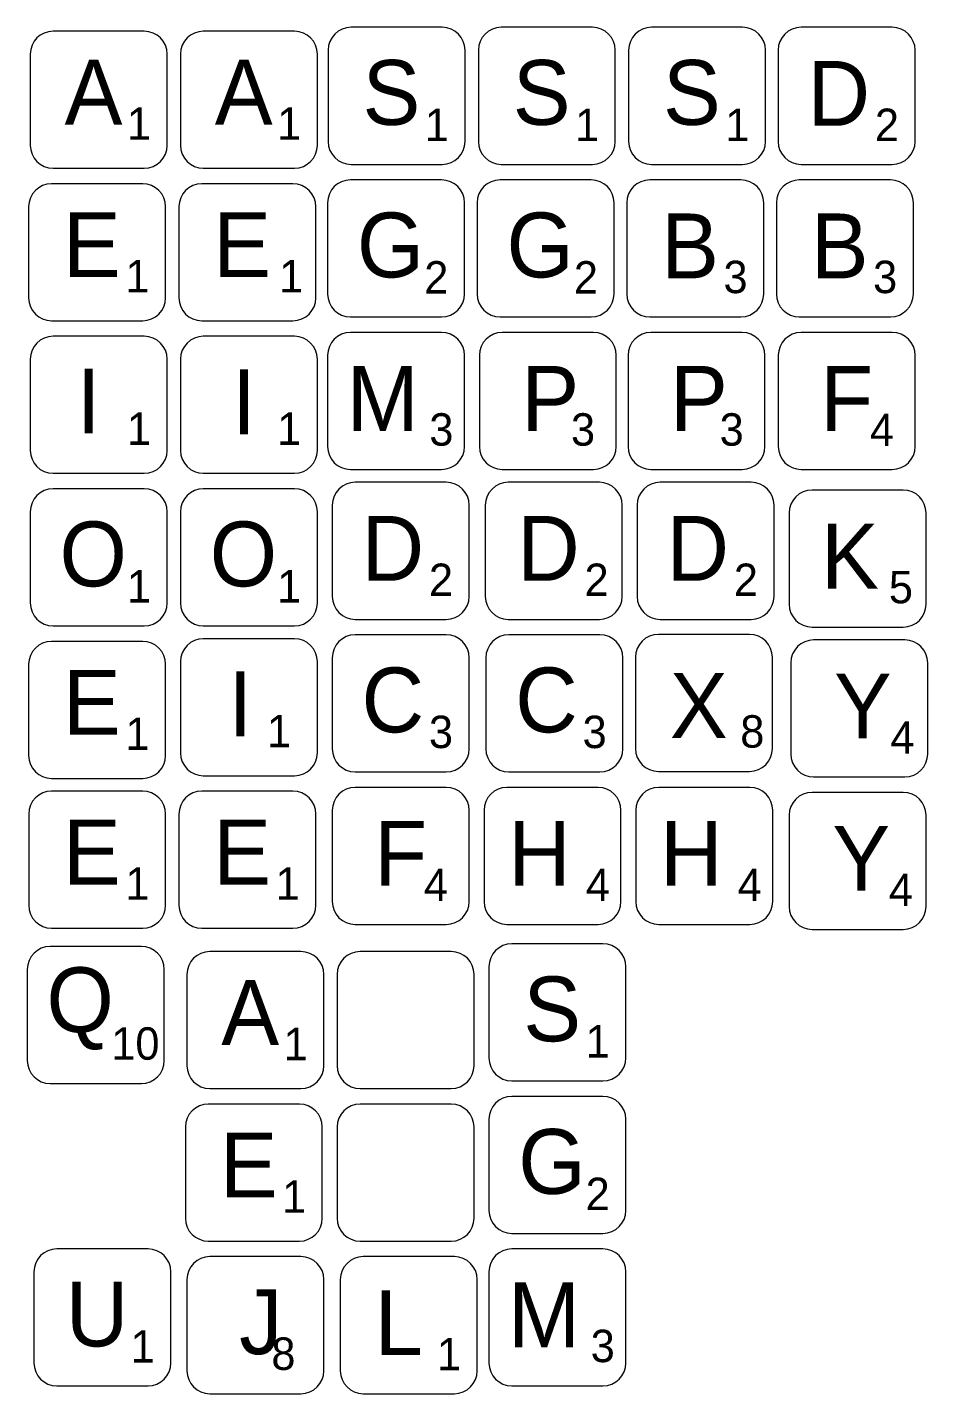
# Model space of a CAD drawing. Header units: inches. Extents: x 6.17 to 16.02, y -13.28 to -5.82.
# Drawn here: x 11.11 to 16.02, y -13.28 to -5.82 of the extents above; entities that cross this region are included whole.
import ezdxf

# ---------------------------------------------------------------- set-up
doc = ezdxf.new("R2010")
doc.units = ezdxf.units.IN
doc.header["$MEASUREMENT"] = 0
doc.layers.add('Layer 3', color=7, linetype='Continuous')

msp = doc.modelspace()

# ---------------------------------------------------------------- linework, layer by layer
at = {"layer": 'Layer 3', "lineweight": 0}
for points in [[(11.7454, -6.5918), (11.7454, -6.5918), (11.2474, -6.5918), (11.2474, -6.5918), (11.1786, -6.5918), (11.1224, -6.5355), (11.1224, -6.4668), (11.1224, -6.4668), (11.1224, -5.9688), (11.1224, -5.9688), (11.1224, -5.9), (11.1786, -5.8438), (11.2474, -5.8438), (11.2474, -5.8438), (11.7454, -5.8438), (11.7454, -5.8438), (11.8141, -5.8438), (11.8704, -5.9), (11.8704, -5.9688), (11.8704, -5.9688), (11.8704, -6.4668), (11.8704, -6.4668), (11.8704, -6.5355), (11.8141, -6.5918), (11.7454, -6.5918)], [(12.5659, -6.5918), (12.5659, -6.5918), (12.0679, -6.5918), (12.0679, -6.5918), (11.9991, -6.5918), (11.9429, -6.5355), (11.9429, -6.4668), (11.9429, -6.4668), (11.9429, -5.9688), (11.9429, -5.9688), (11.9429, -5.9), (11.9991, -5.8438), (12.0679, -5.8438), (12.0679, -5.8438), (12.5659, -5.8438), (12.5659, -5.8438), (12.6346, -5.8438), (12.6909, -5.9), (12.6909, -5.9688), (12.6909, -5.9688), (12.6909, -6.4668), (12.6909, -6.4668), (12.6909, -6.5355), (12.6346, -6.5918), (12.5659, -6.5918)], [(13.3727, -6.5706), (13.3727, -6.5706), (12.8747, -6.5706), (12.8747, -6.5706), (12.8059, -6.5706), (12.7497, -6.5144), (12.7497, -6.4456), (12.7497, -6.4456), (12.7497, -5.9476), (12.7497, -5.9476), (12.7497, -5.8789), (12.8059, -5.8226), (12.8747, -5.8226), (12.8747, -5.8226), (13.3727, -5.8226), (13.3727, -5.8226), (13.4414, -5.8226), (13.4977, -5.8789), (13.4977, -5.9476), (13.4977, -5.9476), (13.4977, -6.4456), (13.4977, -6.4456), (13.4977, -6.5144), (13.4414, -6.5706), (13.3727, -6.5706)], [(14.1932, -6.5706), (14.1932, -6.5706), (13.6952, -6.5706), (13.6952, -6.5706), (13.6264, -6.5706), (13.5702, -6.5144), (13.5702, -6.4456), (13.5702, -6.4456), (13.5702, -5.9476), (13.5702, -5.9476), (13.5702, -5.8789), (13.6264, -5.8226), (13.6952, -5.8226), (13.6952, -5.8226), (14.1932, -5.8226), (14.1932, -5.8226), (14.2619, -5.8226), (14.3182, -5.8789), (14.3182, -5.9476), (14.3182, -5.9476), (14.3182, -6.4456), (14.3182, -6.4456), (14.3182, -6.5144), (14.2619, -6.5706), (14.1932, -6.5706)], [(15.0137, -6.5706), (15.0137, -6.5706), (14.5157, -6.5706), (14.5157, -6.5706), (14.4469, -6.5706), (14.3907, -6.5144), (14.3907, -6.4456), (14.3907, -6.4456), (14.3907, -5.9476), (14.3907, -5.9476), (14.3907, -5.8789), (14.4469, -5.8226), (14.5157, -5.8226), (14.5157, -5.8226), (15.0137, -5.8226), (15.0137, -5.8226), (15.0824, -5.8226), (15.1387, -5.8789), (15.1387, -5.9476), (15.1387, -5.9476), (15.1387, -6.4456), (15.1387, -6.4456), (15.1387, -6.5144), (15.0824, -6.5706), (15.0137, -6.5706)], [(15.8308, -6.5706), (15.8308, -6.5706), (15.3328, -6.5706), (15.3328, -6.5706), (15.264, -6.5706), (15.2078, -6.5144), (15.2078, -6.4456), (15.2078, -6.4456), (15.2078, -5.9476), (15.2078, -5.9476), (15.2078, -5.8789), (15.264, -5.8226), (15.3328, -5.8226), (15.3328, -5.8226), (15.8308, -5.8226), (15.8308, -5.8226), (15.8995, -5.8226), (15.9558, -5.8789), (15.9558, -5.9476), (15.9558, -5.9476), (15.9558, -6.4456), (15.9558, -6.4456), (15.9558, -6.5144), (15.8995, -6.5706), (15.8308, -6.5706)], [(11.7368, -7.4244), (11.7368, -7.4244), (11.2388, -7.4244), (11.2388, -7.4244), (11.17, -7.4244), (11.1138, -7.3682), (11.1138, -7.2994), (11.1138, -7.2994), (11.1138, -6.8014), (11.1138, -6.8014), (11.1138, -6.7327), (11.17, -6.6764), (11.2388, -6.6764), (11.2388, -6.6764), (11.7368, -6.6764), (11.7368, -6.6764), (11.8055, -6.6764), (11.8618, -6.7327), (11.8618, -6.8014), (11.8618, -6.8014), (11.8618, -7.2994), (11.8618, -7.2994), (11.8618, -7.3682), (11.8055, -7.4244), (11.7368, -7.4244)], [(12.5574, -7.4244), (12.5574, -7.4244), (12.0594, -7.4244), (12.0594, -7.4244), (11.9906, -7.4244), (11.9344, -7.3682), (11.9344, -7.2994), (11.9344, -7.2994), (11.9344, -6.8014), (11.9344, -6.8014), (11.9344, -6.7327), (11.9906, -6.6764), (12.0594, -6.6764), (12.0594, -6.6764), (12.5574, -6.6764), (12.5574, -6.6764), (12.6261, -6.6764), (12.6824, -6.7327), (12.6824, -6.8014), (12.6824, -6.8014), (12.6824, -7.2994), (12.6824, -7.2994), (12.6824, -7.3682), (12.6261, -7.4244), (12.5574, -7.4244)], [(13.3694, -7.4033), (13.3694, -7.4033), (12.8714, -7.4033), (12.8714, -7.4033), (12.8026, -7.4033), (12.7464, -7.347), (12.7464, -7.2783), (12.7464, -7.2783), (12.7464, -6.7803), (12.7464, -6.7803), (12.7464, -6.7115), (12.8026, -6.6553), (12.8714, -6.6553), (12.8714, -6.6553), (13.3694, -6.6553), (13.3694, -6.6553), (13.4381, -6.6553), (13.4944, -6.7115), (13.4944, -6.7803), (13.4944, -6.7803), (13.4944, -7.2783), (13.4944, -7.2783), (13.4944, -7.347), (13.4381, -7.4033), (13.3694, -7.4033)], [(14.1866, -7.4033), (14.1866, -7.4033), (13.6886, -7.4033), (13.6886, -7.4033), (13.6198, -7.4033), (13.5636, -7.347), (13.5636, -7.2783), (13.5636, -7.2783), (13.5636, -6.7803), (13.5636, -6.7803), (13.5636, -6.7115), (13.6198, -6.6553), (13.6886, -6.6553), (13.6886, -6.6553), (14.1866, -6.6553), (14.1866, -6.6553), (14.2553, -6.6553), (14.3116, -6.7115), (14.3116, -6.7803), (14.3116, -6.7803), (14.3116, -7.2783), (14.3116, -7.2783), (14.3116, -7.347), (14.2553, -7.4033), (14.1866, -7.4033)], [(15.0038, -7.4033), (15.0038, -7.4033), (14.5058, -7.4033), (14.5058, -7.4033), (14.437, -7.4033), (14.3808, -7.347), (14.3808, -7.2783), (14.3808, -7.2783), (14.3808, -6.7803), (14.3808, -6.7803), (14.3808, -6.7115), (14.437, -6.6553), (14.5058, -6.6553), (14.5058, -6.6553), (15.0038, -6.6553), (15.0038, -6.6553), (15.0725, -6.6553), (15.1288, -6.7115), (15.1288, -6.7803), (15.1288, -6.7803), (15.1288, -7.2783), (15.1288, -7.2783), (15.1288, -7.347), (15.0725, -7.4033), (15.0038, -7.4033)], [(15.821, -7.4033), (15.821, -7.4033), (15.323, -7.4033), (15.323, -7.4033), (15.2542, -7.4033), (15.198, -7.347), (15.198, -7.2783), (15.198, -7.2783), (15.198, -6.7803), (15.198, -6.7803), (15.198, -6.7115), (15.2542, -6.6553), (15.323, -6.6553), (15.323, -6.6553), (15.821, -6.6553), (15.821, -6.6553), (15.8897, -6.6553), (15.946, -6.7115), (15.946, -6.7803), (15.946, -6.7803), (15.946, -7.2783), (15.946, -7.2783), (15.946, -7.347), (15.8897, -7.4033), (15.821, -7.4033)], [(11.7454, -8.257), (11.7454, -8.257), (11.2474, -8.257), (11.2474, -8.257), (11.1786, -8.257), (11.1224, -8.2008), (11.1224, -8.132), (11.1224, -8.132), (11.1224, -7.634), (11.1224, -7.634), (11.1224, -7.5653), (11.1786, -7.509), (11.2474, -7.509), (11.2474, -7.509), (11.7454, -7.509), (11.7454, -7.509), (11.8141, -7.509), (11.8704, -7.5653), (11.8704, -7.634), (11.8704, -7.634), (11.8704, -8.132), (11.8704, -8.132), (11.8704, -8.2008), (11.8141, -8.257), (11.7454, -8.257)], [(12.5659, -8.257), (12.5659, -8.257), (12.0679, -8.257), (12.0679, -8.257), (11.9991, -8.257), (11.9429, -8.2008), (11.9429, -8.132), (11.9429, -8.132), (11.9429, -7.634), (11.9429, -7.634), (11.9429, -7.5653), (11.9991, -7.509), (12.0679, -7.509), (12.0679, -7.509), (12.5659, -7.509), (12.5659, -7.509), (12.6346, -7.509), (12.6909, -7.5653), (12.6909, -7.634), (12.6909, -7.634), (12.6909, -8.132), (12.6909, -8.132), (12.6909, -8.2008), (12.6346, -8.257), (12.5659, -8.257)], [(13.3694, -8.2359), (13.3694, -8.2359), (12.8714, -8.2359), (12.8714, -8.2359), (12.8026, -8.2359), (12.7464, -8.1796), (12.7464, -8.1109), (12.7464, -8.1109), (12.7464, -7.6129), (12.7464, -7.6129), (12.7464, -7.5441), (12.8026, -7.4879), (12.8714, -7.4879), (12.8714, -7.4879), (13.3694, -7.4879), (13.3694, -7.4879), (13.4381, -7.4879), (13.4944, -7.5441), (13.4944, -7.6129), (13.4944, -7.6129), (13.4944, -8.1109), (13.4944, -8.1109), (13.4944, -8.1796), (13.4381, -8.2359), (13.3694, -8.2359)], [(14.1986, -8.2359), (14.1986, -8.2359), (13.7006, -8.2359), (13.7006, -8.2359), (13.6318, -8.2359), (13.5756, -8.1796), (13.5756, -8.1109), (13.5756, -8.1109), (13.5756, -7.6129), (13.5756, -7.6129), (13.5756, -7.5441), (13.6318, -7.4879), (13.7006, -7.4879), (13.7006, -7.4879), (14.1986, -7.4879), (14.1986, -7.4879), (14.2673, -7.4879), (14.3236, -7.5441), (14.3236, -7.6129), (14.3236, -7.6129), (14.3236, -8.1109), (14.3236, -8.1109), (14.3236, -8.1796), (14.2673, -8.2359), (14.1986, -8.2359)], [(15.0105, -8.2359), (15.0105, -8.2359), (14.5125, -8.2359), (14.5125, -8.2359), (14.4438, -8.2359), (14.3875, -8.1796), (14.3875, -8.1109), (14.3875, -8.1109), (14.3875, -7.6129), (14.3875, -7.6129), (14.3875, -7.5441), (14.4438, -7.4879), (14.5125, -7.4879), (14.5125, -7.4879), (15.0105, -7.4879), (15.0105, -7.4879), (15.0793, -7.4879), (15.1355, -7.5441), (15.1355, -7.6129), (15.1355, -7.6129), (15.1355, -8.1109), (15.1355, -8.1109), (15.1355, -8.1796), (15.0793, -8.2359), (15.0105, -8.2359)], [(15.831, -8.2359), (15.831, -8.2359), (15.333, -8.2359), (15.333, -8.2359), (15.2643, -8.2359), (15.208, -8.1796), (15.208, -8.1109), (15.208, -8.1109), (15.208, -7.6129), (15.208, -7.6129), (15.208, -7.5441), (15.2643, -7.4879), (15.333, -7.4879), (15.333, -7.4879), (15.831, -7.4879), (15.831, -7.4879), (15.8998, -7.4879), (15.956, -7.5441), (15.956, -7.6129), (15.956, -7.6129), (15.956, -8.1109), (15.956, -8.1109), (15.956, -8.1796), (15.8998, -8.2359), (15.831, -8.2359)], [(11.7454, -9.0897), (11.7454, -9.0897), (11.2474, -9.0897), (11.2474, -9.0897), (11.1786, -9.0897), (11.1224, -9.0334), (11.1224, -8.9647), (11.1224, -8.9647), (11.1224, -8.4667), (11.1224, -8.4667), (11.1224, -8.3979), (11.1786, -8.3417), (11.2474, -8.3417), (11.2474, -8.3417), (11.7454, -8.3417), (11.7454, -8.3417), (11.8141, -8.3417), (11.8704, -8.3979), (11.8704, -8.4667), (11.8704, -8.4667), (11.8704, -8.9647), (11.8704, -8.9647), (11.8704, -9.0334), (11.8141, -9.0897), (11.7454, -9.0897)], [(12.5659, -9.0897), (12.5659, -9.0897), (12.0679, -9.0897), (12.0679, -9.0897), (11.9991, -9.0897), (11.9429, -9.0334), (11.9429, -8.9647), (11.9429, -8.9647), (11.9429, -8.4667), (11.9429, -8.4667), (11.9429, -8.3979), (11.9991, -8.3417), (12.0679, -8.3417), (12.0679, -8.3417), (12.5659, -8.3417), (12.5659, -8.3417), (12.6346, -8.3417), (12.6909, -8.3979), (12.6909, -8.4667), (12.6909, -8.4667), (12.6909, -8.9647), (12.6909, -8.9647), (12.6909, -9.0334), (12.6346, -9.0897), (12.5659, -9.0897)], [(13.395, -9.054), (13.395, -9.054), (12.897, -9.054), (12.897, -9.054), (12.8282, -9.054), (12.772, -8.9977), (12.772, -8.929), (12.772, -8.929), (12.772, -8.431), (12.772, -8.431), (12.772, -8.3622), (12.8282, -8.306), (12.897, -8.306), (12.897, -8.306), (13.395, -8.306), (13.395, -8.306), (13.4637, -8.306), (13.52, -8.3622), (13.52, -8.431), (13.52, -8.431), (13.52, -8.929), (13.52, -8.929), (13.52, -8.9977), (13.4637, -9.054), (13.395, -9.054)], [(14.231, -9.054), (14.231, -9.054), (13.733, -9.054), (13.733, -9.054), (13.6643, -9.054), (13.608, -8.9977), (13.608, -8.929), (13.608, -8.929), (13.608, -8.431), (13.608, -8.431), (13.608, -8.3622), (13.6643, -8.306), (13.733, -8.306), (13.733, -8.306), (14.231, -8.306), (14.231, -8.306), (14.2998, -8.306), (14.356, -8.3622), (14.356, -8.431), (14.356, -8.431), (14.356, -8.929), (14.356, -8.929), (14.356, -8.9977), (14.2998, -9.054), (14.231, -9.054)], [(15.0604, -9.054), (15.0604, -9.054), (14.5624, -9.054), (14.5624, -9.054), (14.4936, -9.054), (14.4374, -8.9977), (14.4374, -8.929), (14.4374, -8.929), (14.4374, -8.431), (14.4374, -8.431), (14.4374, -8.3622), (14.4936, -8.306), (14.5624, -8.306), (14.5624, -8.306), (15.0604, -8.306), (15.0604, -8.306), (15.1291, -8.306), (15.1854, -8.3622), (15.1854, -8.431), (15.1854, -8.431), (15.1854, -8.929), (15.1854, -8.929), (15.1854, -8.9977), (15.1291, -9.054), (15.0604, -9.054)], [(15.8908, -9.0963), (15.8908, -9.0963), (15.3928, -9.0963), (15.3928, -9.0963), (15.324, -9.0963), (15.2678, -9.04), (15.2678, -8.9713), (15.2678, -8.9713), (15.2678, -8.4733), (15.2678, -8.4733), (15.2678, -8.4045), (15.324, -8.3483), (15.3928, -8.3483), (15.3928, -8.3483), (15.8908, -8.3483), (15.8908, -8.3483), (15.9595, -8.3483), (16.0158, -8.4045), (16.0158, -8.4733), (16.0158, -8.4733), (16.0158, -8.9713), (16.0158, -8.9713), (16.0158, -9.04), (15.9595, -9.0963), (15.8908, -9.0963)], [(12.5659, -9.9078), (12.5659, -9.9078), (12.0679, -9.9078), (12.0679, -9.9078), (11.9991, -9.9078), (11.9429, -9.8515), (11.9429, -9.7828), (11.9429, -9.7828), (11.9429, -9.2848), (11.9429, -9.2848), (11.9429, -9.216), (11.9991, -9.1598), (12.0679, -9.1598), (12.0679, -9.1598), (12.5659, -9.1598), (12.5659, -9.1598), (12.6346, -9.1598), (12.6909, -9.216), (12.6909, -9.2848), (12.6909, -9.2848), (12.6909, -9.7828), (12.6909, -9.7828), (12.6909, -9.8515), (12.6346, -9.9078), (12.5659, -9.9078)], [(13.395, -9.8866), (13.395, -9.8866), (12.897, -9.8866), (12.897, -9.8866), (12.8282, -9.8866), (12.772, -9.8304), (12.772, -9.7616), (12.772, -9.7616), (12.772, -9.2636), (12.772, -9.2636), (12.772, -9.1949), (12.8282, -9.1386), (12.897, -9.1386), (12.897, -9.1386), (13.395, -9.1386), (13.395, -9.1386), (13.4637, -9.1386), (13.52, -9.1949), (13.52, -9.2636), (13.52, -9.2636), (13.52, -9.7616), (13.52, -9.7616), (13.52, -9.8304), (13.4637, -9.8866), (13.395, -9.8866)], [(14.2341, -9.8866), (14.2341, -9.8866), (13.7361, -9.8866), (13.7361, -9.8866), (13.6674, -9.8866), (13.6111, -9.8304), (13.6111, -9.7616), (13.6111, -9.7616), (13.6111, -9.2636), (13.6111, -9.2636), (13.6111, -9.1949), (13.6674, -9.1386), (13.7361, -9.1386), (13.7361, -9.1386), (14.2341, -9.1386), (14.2341, -9.1386), (14.3029, -9.1386), (14.3591, -9.1949), (14.3591, -9.2636), (14.3591, -9.2636), (14.3591, -9.7616), (14.3591, -9.7616), (14.3591, -9.8304), (14.3029, -9.8866), (14.2341, -9.8866)], [(15.0513, -9.8842), (15.0513, -9.8842), (14.5533, -9.8842), (14.5533, -9.8842), (14.4846, -9.8842), (14.4283, -9.8279), (14.4283, -9.7592), (14.4283, -9.7592), (14.4283, -9.2612), (14.4283, -9.2612), (14.4283, -9.1924), (14.4846, -9.1362), (14.5533, -9.1362), (14.5533, -9.1362), (15.0513, -9.1362), (15.0513, -9.1362), (15.1201, -9.1362), (15.1763, -9.1924), (15.1763, -9.2612), (15.1763, -9.2612), (15.1763, -9.7592), (15.1763, -9.7592), (15.1763, -9.8279), (15.1201, -9.8842), (15.0513, -9.8842)], [(15.8994, -9.9144), (15.8994, -9.9144), (15.4014, -9.9144), (15.4014, -9.9144), (15.3326, -9.9144), (15.2764, -9.8581), (15.2764, -9.7894), (15.2764, -9.7894), (15.2764, -9.2914), (15.2764, -9.2914), (15.2764, -9.2226), (15.3326, -9.1664), (15.4014, -9.1664), (15.4014, -9.1664), (15.8994, -9.1664), (15.8994, -9.1664), (15.9681, -9.1664), (16.0244, -9.2226), (16.0244, -9.2914), (16.0244, -9.2914), (16.0244, -9.7894), (16.0244, -9.7894), (16.0244, -9.8581), (15.9681, -9.9144), (15.8994, -9.9144)], [(11.7368, -9.9223), (11.7368, -9.9223), (11.2388, -9.9223), (11.2388, -9.9223), (11.17, -9.9223), (11.1138, -9.8661), (11.1138, -9.7973), (11.1138, -9.7973), (11.1138, -9.2993), (11.1138, -9.2993), (11.1138, -9.2306), (11.17, -9.1743), (11.2388, -9.1743), (11.2388, -9.1743), (11.7368, -9.1743), (11.7368, -9.1743), (11.8055, -9.1743), (11.8618, -9.2306), (11.8618, -9.2993), (11.8618, -9.2993), (11.8618, -9.7973), (11.8618, -9.7973), (11.8618, -9.8661), (11.8055, -9.9223), (11.7368, -9.9223)], [(11.7369, -10.7397), (11.7369, -10.7397), (11.2389, -10.7397), (11.2389, -10.7397), (11.1702, -10.7397), (11.1139, -10.6835), (11.1139, -10.6147), (11.1139, -10.6147), (11.1139, -10.1167), (11.1139, -10.1167), (11.1139, -10.048), (11.1702, -9.9917), (11.2389, -9.9917), (11.2389, -9.9917), (11.7369, -9.9917), (11.7369, -9.9917), (11.8057, -9.9917), (11.8619, -10.048), (11.8619, -10.1167), (11.8619, -10.1167), (11.8619, -10.6147), (11.8619, -10.6147), (11.8619, -10.6835), (11.8057, -10.7397), (11.7369, -10.7397)], [(12.5573, -10.7397), (12.5573, -10.7397), (12.0593, -10.7397), (12.0593, -10.7397), (11.9906, -10.7397), (11.9343, -10.6835), (11.9343, -10.6147), (11.9343, -10.6147), (11.9343, -10.1167), (11.9343, -10.1167), (11.9343, -10.048), (11.9906, -9.9917), (12.0593, -9.9917), (12.0593, -9.9917), (12.5573, -9.9917), (12.5573, -9.9917), (12.6261, -9.9917), (12.6823, -10.048), (12.6823, -10.1167), (12.6823, -10.1167), (12.6823, -10.6147), (12.6823, -10.6147), (12.6823, -10.6835), (12.6261, -10.7397), (12.5573, -10.7397)], [(13.395, -10.7192), (13.395, -10.7192), (12.897, -10.7192), (12.897, -10.7192), (12.8282, -10.7192), (12.772, -10.663), (12.772, -10.5942), (12.772, -10.5942), (12.772, -10.0962), (12.772, -10.0962), (12.772, -10.0275), (12.8282, -9.9712), (12.897, -9.9712), (12.897, -9.9712), (13.395, -9.9712), (13.395, -9.9712), (13.4637, -9.9712), (13.52, -10.0275), (13.52, -10.0962), (13.52, -10.0962), (13.52, -10.5942), (13.52, -10.5942), (13.52, -10.663), (13.4637, -10.7192), (13.395, -10.7192)], [(14.2241, -10.7192), (14.2241, -10.7192), (13.7261, -10.7192), (13.7261, -10.7192), (13.6573, -10.7192), (13.6011, -10.663), (13.6011, -10.5942), (13.6011, -10.5942), (13.6011, -10.0962), (13.6011, -10.0962), (13.6011, -10.0275), (13.6573, -9.9712), (13.7261, -9.9712), (13.7261, -9.9712), (14.2241, -9.9712), (14.2241, -9.9712), (14.2928, -9.9712), (14.3491, -10.0275), (14.3491, -10.0962), (14.3491, -10.0962), (14.3491, -10.5942), (14.3491, -10.5942), (14.3491, -10.663), (14.2928, -10.7192), (14.2241, -10.7192)], [(15.0532, -10.7192), (15.0532, -10.7192), (14.5552, -10.7192), (14.5552, -10.7192), (14.4864, -10.7192), (14.4302, -10.663), (14.4302, -10.5942), (14.4302, -10.5942), (14.4302, -10.0962), (14.4302, -10.0962), (14.4302, -10.0275), (14.4864, -9.9712), (14.5552, -9.9712), (14.5552, -9.9712), (15.0532, -9.9712), (15.0532, -9.9712), (15.1219, -9.9712), (15.1782, -10.0275), (15.1782, -10.0962), (15.1782, -10.0962), (15.1782, -10.5942), (15.1782, -10.5942), (15.1782, -10.663), (15.1219, -10.7192), (15.0532, -10.7192)], [(15.8908, -10.7464), (15.8908, -10.7464), (15.3928, -10.7464), (15.3928, -10.7464), (15.324, -10.7464), (15.2678, -10.6901), (15.2678, -10.6214), (15.2678, -10.6214), (15.2678, -10.1234), (15.2678, -10.1234), (15.2678, -10.0546), (15.324, -9.9984), (15.3928, -9.9984), (15.3928, -9.9984), (15.8908, -9.9984), (15.8908, -9.9984), (15.9595, -9.9984), (16.0158, -10.0546), (16.0158, -10.1234), (16.0158, -10.1234), (16.0158, -10.6214), (16.0158, -10.6214), (16.0158, -10.6901), (15.9595, -10.7464), (15.8908, -10.7464)], [(11.7295, -11.5876), (11.7295, -11.5876), (11.2315, -11.5876), (11.2315, -11.5876), (11.1627, -11.5876), (11.1065, -11.5313), (11.1065, -11.4626), (11.1065, -11.4626), (11.1065, -10.9646), (11.1065, -10.9646), (11.1065, -10.8958), (11.1627, -10.8396), (11.2315, -10.8396), (11.2315, -10.8396), (11.7295, -10.8396), (11.7295, -10.8396), (11.7982, -10.8396), (11.8545, -10.8958), (11.8545, -10.9646), (11.8545, -10.9646), (11.8545, -11.4626), (11.8545, -11.4626), (11.8545, -11.5313), (11.7982, -11.5876), (11.7295, -11.5876)], [(12.6013, -11.6153), (12.6013, -11.6153), (12.1033, -11.6153), (12.1033, -11.6153), (12.0346, -11.6153), (11.9783, -11.5591), (11.9783, -11.4903), (11.9783, -11.4903), (11.9783, -10.9923), (11.9783, -10.9923), (11.9783, -10.9236), (12.0346, -10.8673), (12.1033, -10.8673), (12.1033, -10.8673), (12.6013, -10.8673), (12.6013, -10.8673), (12.6701, -10.8673), (12.7263, -10.9236), (12.7263, -10.9923), (12.7263, -10.9923), (12.7263, -11.4903), (12.7263, -11.4903), (12.7263, -11.5591), (12.6701, -11.6153), (12.6013, -11.6153)], [(13.4219, -11.6153), (13.4219, -11.6153), (12.9239, -11.6153), (12.9239, -11.6153), (12.8551, -11.6153), (12.7989, -11.5591), (12.7989, -11.4903), (12.7989, -11.4903), (12.7989, -10.9923), (12.7989, -10.9923), (12.7989, -10.9236), (12.8551, -10.8673), (12.9239, -10.8673), (12.9239, -10.8673), (13.4219, -10.8673), (13.4219, -10.8673), (13.4906, -10.8673), (13.5469, -10.9236), (13.5469, -10.9923), (13.5469, -10.9923), (13.5469, -11.4903), (13.5469, -11.4903), (13.5469, -11.5591), (13.4906, -11.6153), (13.4219, -11.6153)], [(14.2508, -11.573), (14.2508, -11.573), (13.7528, -11.573), (13.7528, -11.573), (13.6841, -11.573), (13.6278, -11.5168), (13.6278, -11.448), (13.6278, -11.448), (13.6278, -10.95), (13.6278, -10.95), (13.6278, -10.8813), (13.6841, -10.825), (13.7528, -10.825), (13.7528, -10.825), (14.2508, -10.825), (14.2508, -10.825), (14.3196, -10.825), (14.3758, -10.8813), (14.3758, -10.95), (14.3758, -10.95), (14.3758, -11.448), (14.3758, -11.448), (14.3758, -11.5168), (14.3196, -11.573), (14.2508, -11.573)], [(12.5929, -12.448), (12.5929, -12.448), (12.0949, -12.448), (12.0949, -12.448), (12.0261, -12.448), (11.9699, -12.3917), (11.9699, -12.323), (11.9699, -12.323), (11.9699, -11.825), (11.9699, -11.825), (11.9699, -11.7562), (12.0261, -11.7), (12.0949, -11.7), (12.0949, -11.7), (12.5929, -11.7), (12.5929, -11.7), (12.6616, -11.7), (12.7179, -11.7562), (12.7179, -11.825), (12.7179, -11.825), (12.7179, -12.323), (12.7179, -12.323), (12.7179, -12.3917), (12.6616, -12.448), (12.5929, -12.448)], [(13.4219, -12.448), (13.4219, -12.448), (12.9239, -12.448), (12.9239, -12.448), (12.8551, -12.448), (12.7989, -12.3917), (12.7989, -12.323), (12.7989, -12.323), (12.7989, -11.825), (12.7989, -11.825), (12.7989, -11.7562), (12.8551, -11.7), (12.9239, -11.7), (12.9239, -11.7), (13.4219, -11.7), (13.4219, -11.7), (13.4906, -11.7), (13.5469, -11.7562), (13.5469, -11.825), (13.5469, -11.825), (13.5469, -12.323), (13.5469, -12.323), (13.5469, -12.3917), (13.4906, -12.448), (13.4219, -12.448)], [(14.2508, -12.4057), (14.2508, -12.4057), (13.7528, -12.4057), (13.7528, -12.4057), (13.6841, -12.4057), (13.6278, -12.3494), (13.6278, -12.2807), (13.6278, -12.2807), (13.6278, -11.7827), (13.6278, -11.7827), (13.6278, -11.7139), (13.6841, -11.6577), (13.7528, -11.6577), (13.7528, -11.6577), (14.2508, -11.6577), (14.2508, -11.6577), (14.3196, -11.6577), (14.3758, -11.7139), (14.3758, -11.7827), (14.3758, -11.7827), (14.3758, -12.2807), (14.3758, -12.2807), (14.3758, -12.3494), (14.3196, -12.4057), (14.2508, -12.4057)], [(11.7657, -13.2383), (11.7657, -13.2383), (11.2677, -13.2383), (11.2677, -13.2383), (11.199, -13.2383), (11.1427, -13.182), (11.1427, -13.1133), (11.1427, -13.1133), (11.1427, -12.6153), (11.1427, -12.6153), (11.1427, -12.5465), (11.199, -12.4903), (11.2677, -12.4903), (11.2677, -12.4903), (11.7657, -12.4903), (11.7657, -12.4903), (11.8345, -12.4903), (11.8907, -12.5465), (11.8907, -12.6153), (11.8907, -12.6153), (11.8907, -13.1133), (11.8907, -13.1133), (11.8907, -13.182), (11.8345, -13.2383), (11.7657, -13.2383)], [(14.2508, -13.2383), (14.2508, -13.2383), (13.7528, -13.2383), (13.7528, -13.2383), (13.6841, -13.2383), (13.6278, -13.182), (13.6278, -13.1133), (13.6278, -13.1133), (13.6278, -12.6153), (13.6278, -12.6153), (13.6278, -12.5465), (13.6841, -12.4903), (13.7528, -12.4903), (13.7528, -12.4903), (14.2508, -12.4903), (14.2508, -12.4903), (14.3196, -12.4903), (14.3758, -12.5465), (14.3758, -12.6153), (14.3758, -12.6153), (14.3758, -13.1133), (14.3758, -13.1133), (14.3758, -13.182), (14.3196, -13.2383), (14.2508, -13.2383)], [(12.6013, -13.2806), (12.6013, -13.2806), (12.1033, -13.2806), (12.1033, -13.2806), (12.0346, -13.2806), (11.9783, -13.2243), (11.9783, -13.1556), (11.9783, -13.1556), (11.9783, -12.6576), (11.9783, -12.6576), (11.9783, -12.5888), (12.0346, -12.5326), (12.1033, -12.5326), (12.1033, -12.5326), (12.6013, -12.5326), (12.6013, -12.5326), (12.6701, -12.5326), (12.7263, -12.5888), (12.7263, -12.6576), (12.7263, -12.6576), (12.7263, -13.1556), (12.7263, -13.1556), (12.7263, -13.2243), (12.6701, -13.2806), (12.6013, -13.2806)], [(13.439, -13.2806), (13.439, -13.2806), (12.941, -13.2806), (12.941, -13.2806), (12.8723, -13.2806), (12.816, -13.2243), (12.816, -13.1556), (12.816, -13.1556), (12.816, -12.6576), (12.816, -12.6576), (12.816, -12.5888), (12.8723, -12.5326), (12.941, -12.5326), (12.941, -12.5326), (13.439, -12.5326), (13.439, -12.5326), (13.5078, -12.5326), (13.564, -12.5888), (13.564, -12.6576), (13.564, -12.6576), (13.564, -13.1556), (13.564, -13.1556), (13.564, -13.2243), (13.5078, -13.2806), (13.439, -13.2806)]]:
    msp.add_open_spline(points, degree=3, knots=[0, 0, 0, 0, 1, 1, 1, 2, 2, 2, 3, 3, 3, 4, 4, 4, 5, 5, 5, 6, 6, 6, 7, 7, 7, 8, 8, 8, 8], dxfattribs=at)

# ---------------------------------------------------------------- texts
at = {"layer": 'Layer 3', "color": 7, "true_color": 0xffffff, "attachment_point": 7}
for s, insert, char_height in [('\\fAGaramondPro Regular|b0|i0|c0|p34;\\W1;A', (11.3102, -6.3534), 0.354), ('\\fAGaramondPro Regular|b0|i0|c0|p34;\\W1;A', (12.1307, -6.3534), 0.354), ('\\fAGaramondPro Regular|b0|i0|c0|p34;\\W1;S', (12.9375, -6.36), 0.354), ('\\fAGaramondPro Regular|b0|i0|c0|p34;\\W1;S', (13.758, -6.36), 0.354), ('\\fAGaramondPro Regular|b0|i0|c0|p34;\\W1;S', (14.5785, -6.36), 0.354), ('\\fAGaramondPro Regular|b0|i0|c0|p34;\\W1;D', (15.3678, -6.36), 0.354), ('\\fAGaramondPro Regular|b0|i0|c0|p34;\\W1;1', (11.6505, -6.4367), 0.177), ('\\fAGaramondPro Regular|b0|i0|c0|p34;\\W1;1', (12.471, -6.4367), 0.177), ('\\fAGaramondPro Regular|b0|i0|c0|p34;\\W1;2', (15.7359, -6.4433), 0.177), ('\\fAGaramondPro Regular|b0|i0|c0|p34;\\W1;1', (13.2778, -6.4433), 0.177), ('\\fAGaramondPro Regular|b0|i0|c0|p34;\\W1;1', (14.0983, -6.4433), 0.177), ('\\fAGaramondPro Regular|b0|i0|c0|p34;\\W1;1', (14.9188, -6.4433), 0.177), ('\\fAGaramondPro Regular|b0|i0|c0|p34;\\W1;E', (11.3016, -7.186), 0.354), ('\\fAGaramondPro Regular|b0|i0|c0|p34;\\W1;E', (12.1222, -7.186), 0.354), ('\\fAGaramondPro Regular|b0|i0|c0|p34;\\W1;G', (12.9064, -7.1927), 0.354), ('\\fAGaramondPro Regular|b0|i0|c0|p34;\\W1;G', (13.7236, -7.1927), 0.354), ('\\fAGaramondPro Regular|b0|i0|c0|p34;\\W1;B', (14.5686, -7.1927), 0.354), ('\\fAGaramondPro Regular|b0|i0|c0|p34;\\W1;B', (15.3858, -7.1927), 0.354), ('\\fAGaramondPro Regular|b0|i0|c0|p34;\\W1;1', (11.6419, -7.2693), 0.177), ('\\fAGaramondPro Regular|b0|i0|c0|p34;\\W1;1', (12.482, -7.2693), 0.177), ('\\fAGaramondPro Regular|b0|i0|c0|p34;\\W1;2', (13.2745, -7.276), 0.177), ('\\fAGaramondPro Regular|b0|i0|c0|p34;\\W1;2', (14.0917, -7.276), 0.177), ('\\fAGaramondPro Regular|b0|i0|c0|p34;\\W1;3', (14.9089, -7.276), 0.177), ('\\fAGaramondPro Regular|b0|i0|c0|p34;\\W1;3', (15.7261, -7.276), 0.177), ('\\fAGaramondPro Regular|b0|i0|c0|p34;\\W1;M', (12.8508, -8.0253), 0.354), ('\\fAGaramondPro Regular|b0|i0|c0|p34;\\W1;P', (13.8051, -8.0253), 0.354), ('\\fAGaramondPro Regular|b0|i0|c0|p34;\\W1;P', (14.617, -8.0253), 0.354), ('\\fAGaramondPro Regular|b0|i0|c0|p34;\\W1;F', (15.4375, -8.0253), 0.354), ('\\fAGaramondPro Regular|b0|i0|c0|p34;\\W1;I', (11.3753, -8.0391), 0.354), ('\\fAGaramondPro Regular|b0|i0|c0|p34;\\W1;I', (12.2247, -8.044), 0.354), ('\\fAGaramondPro Regular|b0|i0|c0|p34;\\W1;1', (11.6505, -8.102), 0.177), ('\\fAGaramondPro Regular|b0|i0|c0|p34;\\W1;1', (12.471, -8.102), 0.177), ('\\fAGaramondPro Regular|b0|i0|c0|p34;\\W1;3', (13.3023, -8.1086), 0.177), ('\\fAGaramondPro Regular|b0|i0|c0|p34;\\W1;3', (14.0759, -8.1086), 0.177), ('\\fAGaramondPro Regular|b0|i0|c0|p34;\\W1;3', (14.8879, -8.1086), 0.177), ('\\fAGaramondPro Regular|b0|i0|c0|p34;\\W1;4', (15.7084, -8.1086), 0.177), ('\\fAGaramondPro Regular|b0|i0|c0|p34;\\W1;D', (12.932, -8.8434), 0.354), ('\\fAGaramondPro Regular|b0|i0|c0|p34;\\W1;D', (13.7819, -8.8434), 0.354), ('\\fAGaramondPro Regular|b0|i0|c0|p34;\\W1;D', (14.5974, -8.8434), 0.354), ('\\fAGaramondPro Regular|b0|i0|c0|p34;\\W1;O', (11.2824, -8.8791), 0.354), ('\\fAGaramondPro Regular|b0|i0|c0|p34;\\W1;O', (12.1029, -8.8791), 0.354), ('\\fAGaramondPro Regular|b0|i0|c0|p34;\\W1;K', (15.4417, -8.8857), 0.354), ('\\fAGaramondPro Regular|b0|i0|c0|p34;\\W1;1', (11.6505, -8.9624), 0.177), ('\\fAGaramondPro Regular|b0|i0|c0|p34;\\W1;1', (12.471, -8.9624), 0.177), ('\\fAGaramondPro Regular|b0|i0|c0|p34;\\W1;2', (13.3001, -8.9267), 0.177), ('\\fAGaramondPro Regular|b0|i0|c0|p34;\\W1;2', (14.15, -8.9267), 0.177), ('\\fAGaramondPro Regular|b0|i0|c0|p34;\\W1;2', (14.9655, -8.9267), 0.177), ('\\fAGaramondPro Regular|b0|i0|c0|p34;\\W1;5', (15.8121, -8.969), 0.177), ('\\fAGaramondPro Regular|b0|i0|c0|p34;\\W1;C', (12.932, -9.676), 0.354), ('\\fAGaramondPro Regular|b0|i0|c0|p34;\\W1;C', (13.7711, -9.676), 0.354), ('\\fAGaramondPro Regular|b0|i0|c0|p34;\\W1;E', (11.3016, -9.6839), 0.354), ('\\fAGaramondPro Regular|b0|i0|c0|p34;\\W1;I', (12.2041, -9.6923), 0.354), ('\\fAGaramondPro Regular|b0|i0|c0|p34;\\W1;X', (14.6161, -9.7014), 0.354), ('\\fAGaramondPro Regular|b0|i0|c0|p34;\\W1; Y', (15.3808, -9.7038), 0.354), ('\\fAGaramondPro Regular|b0|i0|c0|p34;\\W1;1', (11.6419, -9.7672), 0.177), ('\\fAGaramondPro Regular|b0|i0|c0|p34;\\W1;1', (12.4154, -9.7527), 0.177), ('\\fAGaramondPro Regular|b0|i0|c0|p34;\\W1;3', (13.3001, -9.7593), 0.177), ('\\fAGaramondPro Regular|b0|i0|c0|p34;\\W1;3', (14.1393, -9.7593), 0.177), ('\\fAGaramondPro Regular|b0|i0|c0|p34;\\W1;8', (15.0005, -9.7569), 0.177), ('\\fAGaramondPro Regular|b0|i0|c0|p34;\\W1;4', (15.8207, -9.7871), 0.177), ('\\fAGaramondPro Regular|b0|i0|c0|p34;\\W1;E', (11.3017, -10.5014), 0.354), ('\\fAGaramondPro Regular|b0|i0|c0|p34;\\W1;E', (12.1221, -10.5014), 0.354), ('\\fAGaramondPro Regular|b0|i0|c0|p34;\\W1;F', (13.0014, -10.5086), 0.354), ('\\fAGaramondPro Regular|b0|i0|c0|p34;\\W1;H', (13.7333, -10.5086), 0.354), ('\\fAGaramondPro Regular|b0|i0|c0|p34;\\W1;H', (14.5624, -10.5086), 0.354), ('\\fAGaramondPro Regular|b0|i0|c0|p34;\\W1; Y', (15.3722, -10.5358), 0.354), ('\\fAGaramondPro Regular|b0|i0|c0|p34;\\W1;1', (11.6421, -10.5847), 0.177), ('\\fAGaramondPro Regular|b0|i0|c0|p34;\\W1;1', (12.4625, -10.5847), 0.177), ('\\fAGaramondPro Regular|b0|i0|c0|p34;\\W1;4', (13.2723, -10.5919), 0.177), ('\\fAGaramondPro Regular|b0|i0|c0|p34;\\W1;4', (14.157, -10.5919), 0.177), ('\\fAGaramondPro Regular|b0|i0|c0|p34;\\W1;4', (14.9861, -10.5919), 0.177), ('\\fAGaramondPro Regular|b0|i0|c0|p34;\\W1;4', (15.8121, -10.6191), 0.177), ('\\fAGaramondPro Regular|b0|i0|c0|p34;\\W1;Q', (11.211, -11.4048), 0.354), ('\\fAGaramondPro Regular|b0|i0|c0|p34;\\W1;A', (12.1661, -11.377), 0.354), ('\\fAGaramondPro Regular|b0|i0|c0|p34;\\W1;S', (13.8156, -11.3624), 0.354), ('\\fAGaramondPro Regular|b0|i0|c0|p34;\\W1;10', (11.5652, -11.4603), 0.177), ('\\fAGaramondPro Regular|b0|i0|c0|p34;\\W1;1', (12.5065, -11.4603), 0.177), ('\\fAGaramondPro Regular|b0|i0|c0|p34;\\W1;1', (14.156, -11.4457), 0.177), ('\\fAGaramondPro Regular|b0|i0|c0|p34;\\W1;E', (12.1577, -12.2096), 0.354), ('\\fAGaramondPro Regular|b0|i0|c0|p34;\\W1;G', (13.7879, -12.1951), 0.354), ('\\fAGaramondPro Regular|b0|i0|c0|p34;\\W1;1', (12.498, -12.2929), 0.177), ('\\fAGaramondPro Regular|b0|i0|c0|p34;\\W1;2', (14.156, -12.2784), 0.177), ('\\fAGaramondPro Regular|b0|i0|c0|p34;\\W1;U', (11.3167, -13.0277), 0.354), ('\\fAGaramondPro Regular|b0|i0|c0|p34;\\W1;M', (13.7323, -13.0277), 0.354), ('\\fAGaramondPro Regular|b0|i0|c0|p34;\\W1;J', (12.2634, -13.07), 0.354), ('\\fAGaramondPro Regular|b0|i0|c0|p34;\\W1;L', (13.0038, -13.07), 0.354), ('\\fAGaramondPro Regular|b0|i0|c0|p34;\\W1;1', (11.6709, -13.111), 0.177), ('\\fAGaramondPro Regular|b0|i0|c0|p34;\\W1;8', (12.4394, -13.1533), 0.177), ('\\fAGaramondPro Regular|b0|i0|c0|p34;\\W1;1', (13.3441, -13.1533), 0.177), ('\\fAGaramondPro Regular|b0|i0|c0|p34;\\W1;3', (14.1837, -13.111), 0.177)]:
    msp.add_mtext(s, dxfattribs=dict(at, insert=insert, char_height=char_height))

doc.saveas('drawing.dxf')
